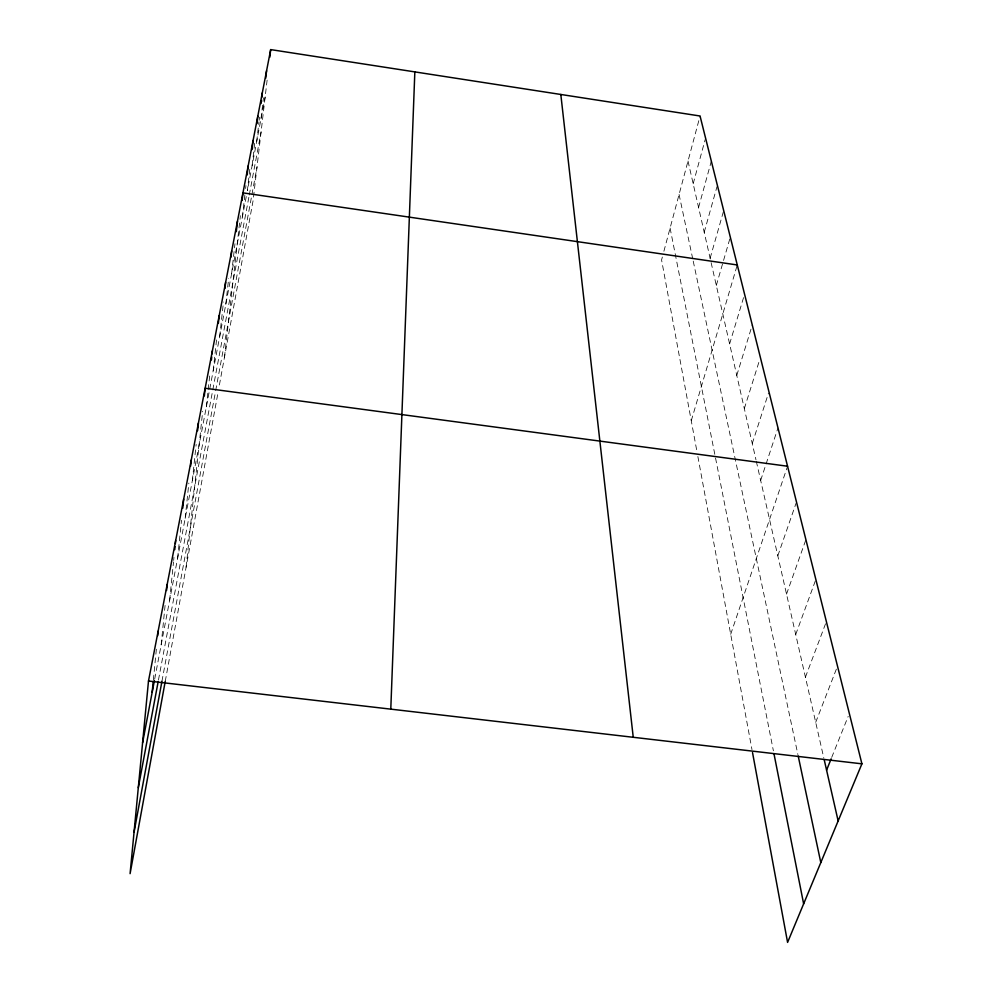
<?xml version="1.0" encoding="UTF-8"?>
<svg xmlns="http://www.w3.org/2000/svg" width="992" height="992" viewBox="0 0 992 992"><rect width="100%" height="100%" fill="white"/><g stroke="black" fill="none" stroke-linecap="round" stroke-linejoin="round"><path stroke-width="0.74" stroke-dasharray="4.96 3.72" d="M153.363 680.09L156.488 647.999M161.163 644.887L165.218 604.091M169.644 600.234L173.513 561.943M173.662 560.406L173.972 557.343M177.63 558.124L181.511 520.292M185.182 518.345L188.852 483.067M192.324 480.698L196.156 444.366M186.099 567.226L202.69 411.258M206.348 406.819L209.932 373.562M213.193 370.76L216.851 337.094M219.666 336.66L223.473 302.002M225.792 304.358L228.668 278.417M231.607 273.742L234.968 243.685M224.465 357.306L240.386 215.71M242.37 217L244.925 194.506M245.607 188.505L245.942 185.504M249.798 169.372L247.368 190.675L265.174 96.881M252.142 165.577L254.708 143.096M256.68 141.633L258.962 121.842M259.135 120.317L259.482 117.267M261.02 118.755L263.45 97.762M267.121 80.104L253.109 200.52L218.86 387.959M165.242 681.355L218.054 392.361M161.944 681.281L215.4 392.175M215.673 390.662L251.67 195.982M251.943 194.494L257.002 167.14M158.472 679.966L249.017 196.404M249.29 194.965L261.094 131.911M154.702 678.974L246.537 195.064M662.346 257.052L661.577 259.941L697.041 452.054M663.896 251.249L700.054 116.002M693.172 183.768L705.163 139.55M698.566 207.489L711.326 161.163M704.208 232.289L716.956 186.769M710.123 258.242L723.689 210.602M716.311 285.436L729.889 238.588M691.263 420.744L737.267 264.963M729.616 343.926L744.136 295.69M736.771 375.422L752.271 325.016M744.322 408.58L759.922 358.93M752.271 443.523L768.478 393.154M760.666 480.426L777.976 427.912M730.695 634.272L787.065 467.666M777.815 555.805L795.981 503.428M786.532 594.109L805.901 539.673M795.72 634.508L815.846 579.477M805.43 677.176L825.828 623.013M815.697 722.325L836.95 667.628M831.705 757.417L848.197 716.348M688.014 161.051L755.966 459.767M756.301 461.243L823.856 758.21M679.074 194.469L692.9 259.631M693.222 261.119L797.89 754.54M670.096 228.073L773.4 750.832M697.872 456.531L751.986 749.617"/><path stroke-width="1.49" d="M390.786 709.144L414.842 71.895M752.531 752.581L787.586 942.4L861.912 763.828L700.054 116.002L270.68 49.6L148.49 681.02L130.088 873.667L165.242 681.355M152.16 692.317L153.214 681.616M157.678 635.773L158.125 631.185M166.569 590.488L167.177 584.437M174.753 549.692L175.063 546.629M175.373 543.566L175.683 540.504M182.751 508.189L183.681 499.112M190.6 466.203L191.245 460.065M197.582 430.739L198.388 423.175M204.327 395.92L205.146 388.244L787.549 466.228M211.395 359.96L211.718 356.934M212.04 353.921L212.375 350.895M218.352 323.33L219.182 315.679M224.961 288.436L225.618 282.41M231.037 257.052L231.706 250.951M236.307 231.669L237.485 221.142M242.098 200.483L242.953 192.87L737.267 264.963M247.132 175.001L248.149 165.999M252.055 149.581L253.096 140.455M256.94 123.616L257.808 116.114M261.07 103.565L261.417 100.527M261.764 97.476L262.297 92.913M265.707 78.256L266.575 70.767M269.787 57.226L270.68 49.6M134.056 832.176L161.944 681.281M138.297 787.71L158.199 681.467M142.588 742.785L154.417 680.462M826.584 770.164L831.135 758.83M148.49 681.02L861.912 763.828M824.203 759.698L838.141 820.942M798.2 756.016L820.806 862.569M773.983 753.821L803.632 903.836M560.815 94.463L633.243 737.292"/></g></svg>
